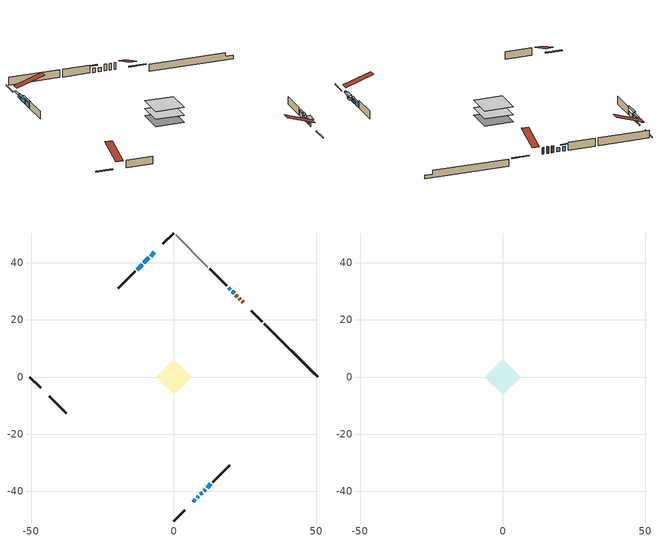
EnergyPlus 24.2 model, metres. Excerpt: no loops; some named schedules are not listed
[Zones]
conditioned space
 floor adiabatic (AdiabaticFloorConstruction): -6.31,0 0,6.31 6.31,0 0,-6.31 z1.07
 floor foundation (Slab1 construction): -6.31,0 0,6.31 6.31,0 0,-6.31 z-1.22
 wall outside (RimJoist1 construction): 0,-50.52 3.84,-46.67 / -50.52,0 -46.67,-3.84 / 0,50.52 -3.84,46.67 / 31.11,19.41 27.27,23.25 z1.07:1.37
 wall outside (AdiabaticWallConstruction 1): 24.33,26.18 23.99,26.53 / 23.34,27.18 22.97,27.54 / 22.32,28.2 21.82,28.7 z1.07:3.1
 wall outside (AdiabaticWallConstruction): -6.78,43.74 -8.07,42.45 z1.07:1.53; 6.78,-43.74 7.57,-42.95 z1.07:2.14; 8.22,-42.29 8.66,-41.86 / 9.31,-41.21 9.96,-40.56 z1.07:1.68; 21.16,29.36 20.51,30 z1.07:2.29; 10.62,-39.9 11.05,-39.47 z1.07:2.34; -8.73,41.79 -10.45,40.07 / 19.86,30.66 19.21,31.31 / -11.11,39.41 -12.83,37.68 / 11.7,-38.81 13,-37.52 z1.07:2.44
 wall outside (Wall1 construction): 13.65,-36.86 19.61,-30.9 / -43.74,-6.78 -37.78,-12.74 / -13.49,37.03 -19.45,31.07 / 18.55,31.96 12.6,37.92 z1.07:3.51
 wall foundation (FoundationWall1 construction): 31.77,18.75,-1.22 31.77,18.75,1.07 48.64,1.88,1.07 48.64,1.88,-0.1 50.52,0,-0.1 50.52,0,-1.22
 wall adiabatic (Wall2 construction): 11.94,38.58 0.66,49.86 z1.07:3.51
 window (WindowConstruction 5): -6.78,43.74 -8.07,42.45 z1.07:1.53
 window (WindowConstruction 4): 6.78,-43.74 7.57,-42.95 z1.07:2.14
 window (WindowConstruction 9): 8.23,-42.29 8.66,-41.86 z1.07:1.68
 window (WindowConstruction 7): 21.16,29.36 20.52,30 z1.07:2.29
 window (WindowConstruction 8): 9.31,-41.2 9.96,-40.56 z1.07:1.68
 window (WindowConstruction 6): 10.62,-39.9 11.05,-39.47 z1.07:2.34
 window (WindowConstruction): -8.73,41.79 -10.45,40.07 z1.07:2.44
 window (WindowConstruction 1): 19.86,30.66 19.21,31.31 z1.07:2.44
 window (WindowConstruction 2): -11.11,39.41 -12.83,37.68 z1.07:2.44
 window (WindowConstruction 3): 11.7,-38.81 13,-37.52 z1.07:2.44
 door (Door): 24.33,26.19 23.99,26.53 z1.07:3.1
 door (Door 1): 23.34,27.18 22.97,27.54 z1.07:3.1
 door (Door 2): 22.32,28.2 21.82,28.7 z1.07:3.1
 ceiling adiabatic (AdiabaticFloorConstruction): 0,-6.31 6.31,0 0,6.31 -6.31,0 z1.07
attic - vented
 floor to conditioned space (Floor1 construction Reversed): -6.31,0 0,6.31 6.31,0 0,-6.31 z3.51
 roof outside (Roof1 construction): 6.12,-44.4,3.51 -0.02,-38.25,6.41 -1.64,-39.87,6.41 4.5,-46.02,3.51; -44.4,-6.12,3.51 -38.25,0.02,6.41 -39.87,1.64,6.41 -46.02,-4.5,3.51; -6.12,44.4,3.51 0.02,38.25,6.41 1.64,39.87,6.41 -4.5,46.02,3.51; 24.99,25.53,3.51 18.84,19.38,6.41 20.46,17.76,6.41 26.61,23.91,3.51
shading: -8.83,41.69 -6.02,44.5 -6.56,45.03 -9.36,42.23 z2.6; 7.89,-42.62 6.45,-44.07 6.78,-44.39 8.22,-42.95 z2.6; 9.52,-41 7.36,-43.15 8.23,-44.02 10.38,-41.86 z2.9; 10.17,-40.35 9.1,-41.42 9.96,-42.28 11.03,-41.21 z1.98; 11.48,-39.04 10.19,-40.33 10.51,-40.66 11.8,-39.36 z2.95; -10.78,39.74 -8.4,42.12 -8.83,42.55 -11.21,40.17 z2.9; 18.67,31.84 20.39,30.12 20.72,30.45 19,32.17 z3.2; -13.59,36.93 -10.35,40.17 -10.78,40.6 -14.02,37.36 z3.51; 13.32,-37.19 11.38,-39.14 11.7,-39.46 13.65,-37.52 z2.9
[Building]
Building 1: Terrain=Suburbs
[Site:Location]
Montreal Intl AP_QC: Latitude {deg}=45.47; Longitude {deg}=-73.74; Time Zone {hr}=-5; Elevation {m}=36; Keep Site Location Information=Yes
[Site:GroundTemperature:Shallow]
2.07863, -0.316383, -0.508184, 0.628371, 5.19101, 9.73239, 13.6695, 16.1636, 16.3755, 14.347, 10.5102, 6.10817
[Site:WaterMainsTemperature]
Calculation Method=Schedule; Temperature Schedule=mains temperature schedule
[Material] Roughness=Rough; Thermal Absorptance=0.9
Name | Thickness {m} | Conductivity {W/m-K} | Density {kg/m3} | Specific Heat {J/kg-K} | Solar Absorptance | Visible Absorptance
asphalt or fiberglass shingles | 0.00635 | 0.162714 | 1121.4 | 1465.45 | 0.4 | 0.4
ceiling loosefill ins | 0.169333 | 0.0480833 | 16.02 | 1046.75 | 0.7 | 0.7
ceiling stud and cavity | 0.1397 | 0.358987 | 65.682 | 1177.47 | 0.7 | 0.7
concrete 4.0 in. | 0.1016 | 1.803125 | 2242.8 | 837.4 | 0.7 | 0.7
concrete 8.0 in. | 0.2032 | 1.803125 | 2242.8 | 837.4 | 0.7 | 0.7
door material | 0.04445 | 0.0451087 | 512.64 | 1214.23 | 0.7 | 0.7
door material 1 | 0.04445 | 0.188738 | 512.64 | 1214.23 | 0.7 | 0.7
exterior vertical ins | 0.013513 | 0.029427 | 32.04 | 1214.23 | 0.7 | 0.7
floor covering | 0.0127 | 0.0433444 | 54.468 | 1339.84 | 0.6 | 0.6
floor rigid ins; wall rigid ins | 0.512978 | 0.029427 | 32.04 | 1214.23 | 0.7 | 0.7
floor stud and cavity | 0.1397 | 1.75129 | 37.0049 | 1207.88 | 0.7 | 0.7
furniture material conditioned space 1 | 0.1524 | 0.115458 | 640.8 | 1214.23 | 0.6 | 0.6
gypsum board | 0.0127 | 0.160291 | 801 | 837.4 | 0.6 | 0.6
gypsum board 1 | 0.0127 | 0.160291 | 801 | 837.4 | 0.7 | 0.7
osb sheathing 0.5 in. | 0.0127 | 0.115458 | 512.64 | 1214.23 | 0.7 | 0.7
osb sheathing 0.5 in. 1 | 0.0127 | 0.115458 | 512.64 | 1214.23 | 0.4 | 0.4
osb sheathing 0.75 in. | 0.01905 | 0.115458 | 512.64 | 1214.23 | 0.7 | 0.7
osb sheathing 2.0 in. | 0.0508 | 0.115458 | 512.64 | 1214.23 | 0.7 | 0.7
rim joist rigid ins | 0.051816 | 0.029427 | 32.04 | 1214.23 | 0.7 | 0.7
rim joist stud and cavity | 0.0508 | 0.037198 | 125.044 | 1163.47 | 0.6 | 0.6
wall stud and cavity | 0.1397 | 0.139681 | 139.0536 | 1170.24 | 0.7 | 0.7
wall stud and cavity 1 | 0.1397 | 0.120111 | 139.0536 | 1170.24 | 0.7 | 0.7
wall stud and cavity 2 | 0.0889 | 0.380278 | 52.3479 | 1209.89 | 0.7 | 0.7
wall stud and cavity 3 | 0.0889 | 0.391764 | 83.0341 | 1211.67 | 0.7 | 0.7
wood siding | 0.0254 | 0.102417 | 544.68 | 1172.36 | 0.4 | 0.4
wood siding 1; wood siding 2; wood siding 3 | 0.0254 | 0.102417 | 544.68 | 1172.36 | 0.7 | 0.7
[WindowMaterial:SimpleGlazingSystem]
Name | U-Factor {W/m2-K} | Solar Heat Gain Coefficient
WindowMaterial | 1.89475 | 0.43
WindowMaterial 1 | 2.143445 | 0.39
WindowMaterial 2 | 2.14401 | 0.39
WindowMaterial 3 | 1.87999 | 0.37
WindowMaterial 4 | 2.21783 | 0.33
WindowMaterial 5 | 3.32674 | 0.47
WindowMaterial 6 | 5.20275 | 0.65
[Construction]
AdiabaticFloorConstruction: floor stud and cavity, floor rigid ins, osb sheathing 0.75 in., floor covering
AdiabaticWallConstruction: wood siding 2, wall rigid ins, wall stud and cavity 2, gypsum board
AdiabaticWallConstruction 1: wood siding 3, wall rigid ins, wall stud and cavity 2, gypsum board
Door: door material
Door 1; Door 2: door material 1
Floor1 construction Reversed: gypsum board, ceiling stud and cavity, ceiling loosefill ins
FoundationWall1 construction: concrete 8.0 in., gypsum board 1
furniture construction conditioned space 1: furniture material conditioned space 1
PartitionWallConstruction: gypsum board, wall stud and cavity 3, gypsum board
RimJoist1 construction: wood siding 1, rim joist rigid ins, osb sheathing 2.0 in., rim joist stud and cavity
Roof1 construction: asphalt or fiberglass shingles
Slab1 construction: concrete 4.0 in.
Wall1 construction: wood siding, osb sheathing 0.5 in., wall stud and cavity, gypsum board
Wall2 construction: osb sheathing 0.5 in. 1, wall stud and cavity 1, gypsum board
WindowConstruction; WindowConstruction 2: WindowMaterial
WindowConstruction 1; WindowConstruction 3: WindowMaterial 1
WindowConstruction 4: WindowMaterial 2
WindowConstruction 5: WindowMaterial 3
WindowConstruction 6: WindowMaterial 4
WindowConstruction 7; WindowConstruction 8: WindowMaterial 5
WindowConstruction 9: WindowMaterial 6
[Zone] Multiplier=1; Part of Total Floor Area=Yes
Name | Volume {m3}
attic - vented | 37.4369
conditioned space | 410.6
[Space]
Name | Zone | Volume {m3}
attic - vented 1 | attic - vented | 37.4369
conditioned space 1 | conditioned space | 410.6
[ZoneInfiltration:EffectiveLeakageArea]
infil attic - vented 1: Zone or Space=attic - vented 1; Schedule=Always On Discrete; Effective Air Leakage Area {cm2}=3184.4; Stack Coefficient=0.00020144; Wind Coefficient=9.58945e-06
[ZoneMixing]
whole house fan mix: Zone or Space=attic - vented; Schedule=Always On Continuous; Design Flow Rate Calculation Method=Flow/Zone; Design Flow Rate {m3/s}=0; Source Zone or Space=conditioned space
[SurfaceProperty:ExposedFoundationPerimeter]
Slab1: Exposed Perimeter Calculation Method=TotalExposedPerimeter; Total Exposed Perimeter {m}=26.518
[InternalMass] Zone or ZoneList=conditioned space; Space or SpaceList=conditioned space 1
Name | Construction | Surface Area {m2}
furniture mass conditioned space 1 | furniture construction conditioned space 1 | 63.6841
partition wall mass | PartitionWallConstruction | 159.21
[Lights]
interior lighting: Zone or ZoneList or Space or SpaceList=conditioned space 1; Schedule=interior lighting schedule; Design Level Calculation Method=LightingLevel; Lighting Level {W}=343.2; Return Air Fraction=0; Fraction Radiant=0.6; Fraction Visible=0.2; Fraction Replaceable=1
[People]
occupants: Zone or ZoneList or Space or SpaceList=conditioned space 1; Number of People Schedule=occupants schedule; Number of People Calculation Method=People; Number of People=3; Fraction Radiant=0.314171; Sensible Heat Fraction=0.56303; Activity Level Schedule=occupants activity schedule; Carbon Dioxide Generation Rate {m3/s-W}=0; Enable ASHRAE 55 Comfort Warnings=No; Mean Radiant Temperature Calculation Type=EnclosureAveraged
[ElectricEquipment] Zone or ZoneList or Space or SpaceList=conditioned space 1; Design Level Calculation Method=EquipmentLevel
Name | Schedule | Design Level {W} | Fraction Latent | Fraction Radiant | Fraction Lost
clothes dryer | clothes dryer schedule | 140.772 | 0.015 | 0.081 | 0.85
clothes washer | clothes washer schedule | 32.1985 | 0.03 | 0.162 | 0.7
cooking range | cooking range schedule | 208.969 | 0.08 | 0.432 | 0.2
dishwasher | dishwasher schedule | 66.8632 | 0.3 | 0.18 | 0.4
fridge | fridge schedule | 72.9452 | 0 | 0.6 | 0
mech vent bath fan 0 | mech vent bath fan 0 schedule | 50.2 | 0 | 0 | 1
mech vent house fan | mech vent house fan schedule | 0 | 0 | 0 | 1
mech vent house fan cfis | mech vent house fan cfis schedule | 0 | 0 | 0 | 0
misc plug loads | misc plug loads schedule | 494.7 | 0.045 | 0.513 | 0.1
whole house fan | Always On Discrete | 0 | 0 | 0 | 1
[OtherEquipment] Zone or ZoneList or Space or SpaceList=conditioned space 1; Design Level Calculation Method=EquipmentLevel
Name | Fuel Type | Schedule | Design Level {W} | Fraction Latent | Fraction Radiant | Fraction Lost
clothes dryer 1 | Electricity | clothes dryer schedule | 0 | 0.015 | 0.081 | 0.85
cooking range 1 | Electricity | cooking range schedule | 0 | 0.08 | 0.432 | 0.2
general water use latent | None | general water use schedule | 59.3978 | 1 | 0 | 0
general water use sensible | None | general water use schedule | -58.539 | 0 | 0.6 | 0
mech vent house fan latent load | None | Always On Discrete | 0 | 1 | 0 | 0
mech vent house fan sensible load | None | Always On Discrete | 0 | 0 | 0 | 0
water heater energy adjustment1 | Electricity | Always On Discrete | 0.01 | 0 | 0 | 1
[ZoneInfiltration:DesignFlowRate] Zone or ZoneList or Space or SpaceList=conditioned space 1; Schedule=Always On Discrete; Design Flow Rate Calculation Method=Flow/Zone; Design Flow Rate {m3/s}=0
infil flow; natural vent flow; whole house fan flow
[AvailabilityManager:Scheduled]
furnace airloop Availability Manager: Schedule=Always On Discrete
[Foundation:Kiva]
Foundation Kiva 1: Initial Indoor Air Temperature {C}=18; Wall Height Above Grade {m}=1.07; Wall Depth Below Slab {m}=0.2032; Custom Block Material Name 1=exterior vertical ins; Custom Block Depth 1 {m}=2.28999; Custom Block X Position 1 {m}=0.2159; Custom Block Z Position 1 {m}=0
[Foundation:Kiva:Settings]
Soil Conductivity {W/m-K}=0.849921; Soil Density {kg/m3}=1842.3; Soil Specific Heat {J/kg-K}=418.7; Ground Solar Absorptivity=0.9; Ground Thermal Absorptivity=0.9; Ground Surface Roughness {m}=0.03; Far-Field Width {m}=40; Deep-Ground Boundary Condition=ZeroFlux; Deep-Ground Depth {m}=40; Minimum Cell Dimension {m}=0.2; Maximum Cell Growth Coefficient=3; Simulation Timestep=Timestep
[Exterior:Lights]
exterior lighting: Schedule=exterior lighting schedule; Design Level {W}=75.6
[EnergyManagementSystem:GlobalVariable]
furnace_airloop_Fan_RTF
infil_program_Qfan
infil_program_Qinf
natural_vent_program_Qnv
natural_vent_program_Qwhf
[EnergyManagementSystem:Sensor]
Name | Output:Variable or Output:Meter Index Key | Output:Variable or Output:Meter
airflow_gain | infil flow | Infiltration Sensible Heat Gain Energy
airflow_gain_1 | natural vent flow | Infiltration Sensible Heat Gain Energy
airflow_gain_2 | whole house fan flow | Infiltration Sensible Heat Gain Energy
airflow_loss | infil flow | Infiltration Sensible Heat Loss Energy
airflow_loss_1 | natural vent flow | Infiltration Sensible Heat Loss Energy
airflow_loss_2 | whole house fan flow | Infiltration Sensible Heat Loss Energy
clg_load_cond |  | Cooling:EnergyTransfer:Zone:CONDITIONED SPACE
clg_sp_s; clg_sp_s_1 | cooling setpoint | Schedule Value
clothes_dryer_exhaust_0_sch_s | clothes dryer exhaust 0 schedule | Schedule Value
cool_season | cooling season schedule | Schedule Value
htg_load_cond |  | Heating:EnergyTransfer:Zone:CONDITIONED SPACE
htg_sp_s; htg_sp_s_1 | heating setpoint | Schedule Value
ig_ee_conv | clothes dryer | Electric Equipment Convective Heating Energy
ig_ee_conv_2 | cooking range | Electric Equipment Convective Heating Energy
ig_ee_conv_4 | fridge | Electric Equipment Convective Heating Energy
ig_ee_conv_5 | misc plug loads | Electric Equipment Convective Heating Energy
ig_ee_conv_6 | whole house fan | Electric Equipment Convective Heating Energy
ig_ee_rad | clothes dryer | Electric Equipment Radiant Heating Energy
ig_ee_rad_2 | cooking range | Electric Equipment Radiant Heating Energy
ig_ee_rad_4 | fridge | Electric Equipment Radiant Heating Energy
ig_ee_rad_5 | misc plug loads | Electric Equipment Radiant Heating Energy
ig_ee_rad_6 | whole house fan | Electric Equipment Radiant Heating Energy
ig_lgt_conv | interior lighting | Lights Convective Heating Energy
ig_lgt_rad | interior lighting | Lights Radiant Heating Energy
ig_lgt_vis | interior lighting | Lights Visible Radiation Heating Energy
ig_oe_conv | clothes dryer 1 | Other Equipment Convective Heating Energy
ig_oe_conv_1 | cooking range 1 | Other Equipment Convective Heating Energy
ig_oe_conv_2 | general water use latent | Other Equipment Convective Heating Energy
ig_oe_conv_3 | general water use sensible | Other Equipment Convective Heating Energy
ig_oe_conv_4 | water heater energy adjustment1 | Other Equipment Convective Heating Energy
ig_oe_rad | clothes dryer 1 | Other Equipment Radiant Heating Energy
ig_oe_rad_1 | cooking range 1 | Other Equipment Radiant Heating Energy
ig_oe_rad_2 | general water use latent | Other Equipment Radiant Heating Energy
ig_oe_rad_3 | general water use sensible | Other Equipment Radiant Heating Energy
ig_oe_rad_4 | water heater energy adjustment1 | Other Equipment Radiant Heating Energy
ig_ppl_conv | occupants | People Convective Heating Energy
ig_ppl_rad | occupants | People Radiant Heating Energy
im_conv | furniture mass conditioned space 1 | Surface Inside Face Convection Heat Gain Energy
im_conv_1 | partition wall mass | Surface Inside Face Convection Heat Gain Energy
im_ig | furniture mass conditioned space 1 | Surface Inside Face Internal Gains Radiation Heat Gain Energy
im_ig_1 | partition wall mass | Surface Inside Face Internal Gains Radiation Heat Gain Energy
im_lgt | furniture mass conditioned space 1 | Surface Inside Face Lights Radiation Heat Gain Energy
im_lgt_1 | partition wall mass | Surface Inside Face Lights Radiation Heat Gain Energy
im_sol | furniture mass conditioned space 1 | Surface Inside Face Solar Radiation Heat Gain Energy
im_sol_1 | partition wall mass | Surface Inside Face Solar Radiation Heat Gain Energy
im_surf | furniture mass conditioned space 1 | Surface Inside Face Net Surface Thermal Radiation Heat Gain Energy
im_surf_1 | partition wall mass | Surface Inside Face Net Surface Thermal Radiation Heat Gain Energy
mech_vent_bath_fan_0_sch_s | mech vent bath fan 0 schedule | Schedule Value
mv_conv | mech vent bath fan 0 | Electric Equipment Convective Heating Energy
mv_conv_1 | mech vent house fan | Electric Equipment Convective Heating Energy
mv_conv_2 | mech vent house fan cfis | Electric Equipment Convective Heating Energy
mv_conv_3 | mech vent house fan latent load | Other Equipment Convective Heating Energy
mv_conv_4 | mech vent house fan sensible load | Other Equipment Convective Heating Energy
mv_rad | mech vent bath fan 0 | Electric Equipment Radiant Heating Energy
mv_rad_1 | mech vent house fan | Electric Equipment Radiant Heating Energy
mv_rad_2 | mech vent house fan cfis | Electric Equipment Radiant Heating Energy
mv_rad_3 | mech vent house fan latent load | Other Equipment Radiant Heating Energy
mv_rad_4 | mech vent house fan sensible load | Other Equipment Radiant Heating Energy
natural_vent_s | natural vent schedule | Schedule Value
out_pb_s |  | Site Outdoor Air Barometric Pressure
out_wt_s |  | Site Outdoor Air Humidity Ratio
site_vw_s |  | Site Wind Speed
ss_back_out | Window1 | Surface Window Shortwave from Zone Back Out Window Heat Transfer Rate
ss_back_out_1 | Window10 | Surface Window Shortwave from Zone Back Out Window Heat Transfer Rate
ss_back_out_2 | Window11 | Surface Window Shortwave from Zone Back Out Window Heat Transfer Rate
ss_back_out_3 | Window12 | Surface Window Shortwave from Zone Back Out Window Heat Transfer Rate
ss_back_out_4 | Window14 | Surface Window Shortwave from Zone Back Out Window Heat Transfer Rate
ss_back_out_5 | Window4 | Surface Window Shortwave from Zone Back Out Window Heat Transfer Rate
ss_back_out_6 | Window5 | Surface Window Shortwave from Zone Back Out Window Heat Transfer Rate
ss_back_out_7 | Window6 | Surface Window Shortwave from Zone Back Out Window Heat Transfer Rate
ss_back_out_8 | Window7 | Surface Window Shortwave from Zone Back Out Window Heat Transfer Rate
ss_back_out_9 | Window8 | Surface Window Shortwave from Zone Back Out Window Heat Transfer Rate
ss_conv | Door1 | Surface Inside Face Convection Heat Gain Energy
ss_conv_1 | Door2 | Surface Inside Face Convection Heat Gain Energy
ss_conv_10 | Window6 | Surface Inside Face Convection Heat Gain Energy
ss_conv_11 | Window7 | Surface Inside Face Convection Heat Gain Energy
ss_conv_12 | Window8 | Surface Inside Face Convection Heat Gain Energy
ss_conv_2 | Door3 | Surface Inside Face Convection Heat Gain Energy
ss_conv_3 | Window1 | Surface Inside Face Convection Heat Gain Energy
ss_conv_4 | Window10 | Surface Inside Face Convection Heat Gain Energy
ss_conv_5 | Window11 | Surface Inside Face Convection Heat Gain Energy
ss_conv_6 | Window12 | Surface Inside Face Convection Heat Gain Energy
ss_conv_7 | Window14 | Surface Inside Face Convection Heat Gain Energy
ss_conv_8 | Window4 | Surface Inside Face Convection Heat Gain Energy
ss_conv_9 | Window5 | Surface Inside Face Convection Heat Gain Energy
ss_ig | Door1 | Surface Inside Face Internal Gains Radiation Heat Gain Energy
ss_ig_1 | Door2 | Surface Inside Face Internal Gains Radiation Heat Gain Energy
ss_ig_10 | Window6 | Surface Inside Face Internal Gains Radiation Heat Gain Energy
ss_ig_11 | Window7 | Surface Inside Face Internal Gains Radiation Heat Gain Energy
ss_ig_12 | Window8 | Surface Inside Face Internal Gains Radiation Heat Gain Energy
ss_ig_2 | Door3 | Surface Inside Face Internal Gains Radiation Heat Gain Energy
ss_ig_3 | Window1 | Surface Inside Face Internal Gains Radiation Heat Gain Energy
ss_ig_4 | Window10 | Surface Inside Face Internal Gains Radiation Heat Gain Energy
ss_ig_5 | Window11 | Surface Inside Face Internal Gains Radiation Heat Gain Energy
ss_ig_6 | Window12 | Surface Inside Face Internal Gains Radiation Heat Gain Energy
ss_ig_7 | Window14 | Surface Inside Face Internal Gains Radiation Heat Gain Energy
ss_ig_8 | Window4 | Surface Inside Face Internal Gains Radiation Heat Gain Energy
ss_ig_9 | Window5 | Surface Inside Face Internal Gains Radiation Heat Gain Energy
ss_lgt | Door1 | Surface Inside Face Lights Radiation Heat Gain Energy
ss_lgt_1 | Door2 | Surface Inside Face Lights Radiation Heat Gain Energy
ss_lgt_2 | Door3 | Surface Inside Face Lights Radiation Heat Gain Energy
ss_sol | Door1 | Surface Inside Face Solar Radiation Heat Gain Energy
ss_sol_1 | Door2 | Surface Inside Face Solar Radiation Heat Gain Energy
ss_sol_2 | Door3 | Surface Inside Face Solar Radiation Heat Gain Energy
ss_surf | Door1 | Surface Inside Face Net Surface Thermal Radiation Heat Gain Energy
ss_surf_1 | Door2 | Surface Inside Face Net Surface Thermal Radiation Heat Gain Energy
ss_surf_10 | Window6 | Surface Inside Face Net Surface Thermal Radiation Heat Gain Energy
ss_surf_11 | Window7 | Surface Inside Face Net Surface Thermal Radiation Heat Gain Energy
ss_surf_12 | Window8 | Surface Inside Face Net Surface Thermal Radiation Heat Gain Energy
ss_surf_2 | Door3 | Surface Inside Face Net Surface Thermal Radiation Heat Gain Energy
ss_surf_3 | Window1 | Surface Inside Face Net Surface Thermal Radiation Heat Gain Energy
ss_surf_4 | Window10 | Surface Inside Face Net Surface Thermal Radiation Heat Gain Energy
ss_surf_5 | Window11 | Surface Inside Face Net Surface Thermal Radiation Heat Gain Energy
ss_surf_6 | Window12 | Surface Inside Face Net Surface Thermal Radiation Heat Gain Energy
ss_surf_7 | Window14 | Surface Inside Face Net Surface Thermal Radiation Heat Gain Energy
ss_surf_8 | Window4 | Surface Inside Face Net Surface Thermal Radiation Heat Gain Energy
ss_surf_9 | Window5 | Surface Inside Face Net Surface Thermal Radiation Heat Gain Energy
ss_trans_in | Window1 | Surface Window Transmitted Solar Radiation Rate
ss_trans_in_1 | Window10 | Surface Window Transmitted Solar Radiation Rate
ss_trans_in_2 | Window11 | Surface Window Transmitted Solar Radiation Rate
ss_trans_in_3 | Window12 | Surface Window Transmitted Solar Radiation Rate
ss_trans_in_4 | Window14 | Surface Window Transmitted Solar Radiation Rate
ss_trans_in_5 | Window4 | Surface Window Transmitted Solar Radiation Rate
ss_trans_in_6 | Window5 | Surface Window Transmitted Solar Radiation Rate
ss_trans_in_7 | Window6 | Surface Window Transmitted Solar Radiation Rate
ss_trans_in_8 | Window7 | Surface Window Transmitted Solar Radiation Rate
ss_trans_in_9 | Window8 | Surface Window Transmitted Solar Radiation Rate
ss_trans_out | Window1 | Surface Inside Face Initial Transmitted Diffuse Transmitted Out Window Solar Radiation Rate
ss_trans_out_1 | Window10 | Surface Inside Face Initial Transmitted Diffuse Transmitted Out Window Solar Radiation Rate
ss_trans_out_2 | Window11 | Surface Inside Face Initial Transmitted Diffuse Transmitted Out Window Solar Radiation Rate
ss_trans_out_3 | Window12 | Surface Inside Face Initial Transmitted Diffuse Transmitted Out Window Solar Radiation Rate
ss_trans_out_4 | Window14 | Surface Inside Face Initial Transmitted Diffuse Transmitted Out Window Solar Radiation Rate
ss_trans_out_5 | Window4 | Surface Inside Face Initial Transmitted Diffuse Transmitted Out Window Solar Radiation Rate
ss_trans_out_6 | Window5 | Surface Inside Face Initial Transmitted Diffuse Transmitted Out Window Solar Radiation Rate
ss_trans_out_7 | Window6 | Surface Inside Face Initial Transmitted Diffuse Transmitted Out Window Solar Radiation Rate
ss_trans_out_8 | Window7 | Surface Inside Face Initial Transmitted Diffuse Transmitted Out Window Solar Radiation Rate
ss_trans_out_9 | Window8 | Surface Inside Face Initial Transmitted Diffuse Transmitted Out Window Solar Radiation Rate
s_conv | Floor1 | Surface Inside Face Convection Heat Gain Energy
s_conv_1 | FoundationWall1 | Surface Inside Face Convection Heat Gain Energy
s_conv_10 | Wall1:225 | Surface Inside Face Convection Heat Gain Energy
s_conv_11 | Wall1:315 | Surface Inside Face Convection Heat Gain Energy
s_conv_12 | Wall1:45 | Surface Inside Face Convection Heat Gain Energy
s_conv_13 | Wall2 | Surface Inside Face Convection Heat Gain Energy
s_conv_2 | inferred conditioned ceiling | Surface Inside Face Convection Heat Gain Energy
s_conv_3 | inferred conditioned floor | Surface Inside Face Convection Heat Gain Energy
s_conv_4 | RimJoist1:135 | Surface Inside Face Convection Heat Gain Energy
s_conv_5 | RimJoist1:225 | Surface Inside Face Convection Heat Gain Energy
s_conv_6 | RimJoist1:315 | Surface Inside Face Convection Heat Gain Energy
s_conv_7 | RimJoist1:45 | Surface Inside Face Convection Heat Gain Energy
s_conv_8 | Slab1 | Surface Inside Face Convection Heat Gain Energy
s_conv_9 | Wall1:135 | Surface Inside Face Convection Heat Gain Energy
s_ig | Floor1 | Surface Inside Face Internal Gains Radiation Heat Gain Energy
s_ig_1 | FoundationWall1 | Surface Inside Face Internal Gains Radiation Heat Gain Energy
s_ig_10 | Wall1:225 | Surface Inside Face Internal Gains Radiation Heat Gain Energy
s_ig_11 | Wall1:315 | Surface Inside Face Internal Gains Radiation Heat Gain Energy
s_ig_12 | Wall1:45 | Surface Inside Face Internal Gains Radiation Heat Gain Energy
s_ig_13 | Wall2 | Surface Inside Face Internal Gains Radiation Heat Gain Energy
s_ig_2 | inferred conditioned ceiling | Surface Inside Face Internal Gains Radiation Heat Gain Energy
s_ig_3 | inferred conditioned floor | Surface Inside Face Internal Gains Radiation Heat Gain Energy
s_ig_4 | RimJoist1:135 | Surface Inside Face Internal Gains Radiation Heat Gain Energy
s_ig_5 | RimJoist1:225 | Surface Inside Face Internal Gains Radiation Heat Gain Energy
s_ig_6 | RimJoist1:315 | Surface Inside Face Internal Gains Radiation Heat Gain Energy
s_ig_7 | RimJoist1:45 | Surface Inside Face Internal Gains Radiation Heat Gain Energy
s_ig_8 | Slab1 | Surface Inside Face Internal Gains Radiation Heat Gain Energy
s_ig_9 | Wall1:135 | Surface Inside Face Internal Gains Radiation Heat Gain Energy
s_lgt | Floor1 | Surface Inside Face Lights Radiation Heat Gain Energy
s_lgt_1 | FoundationWall1 | Surface Inside Face Lights Radiation Heat Gain Energy
s_lgt_10 | Wall1:225 | Surface Inside Face Lights Radiation Heat Gain Energy
s_lgt_11 | Wall1:315 | Surface Inside Face Lights Radiation Heat Gain Energy
